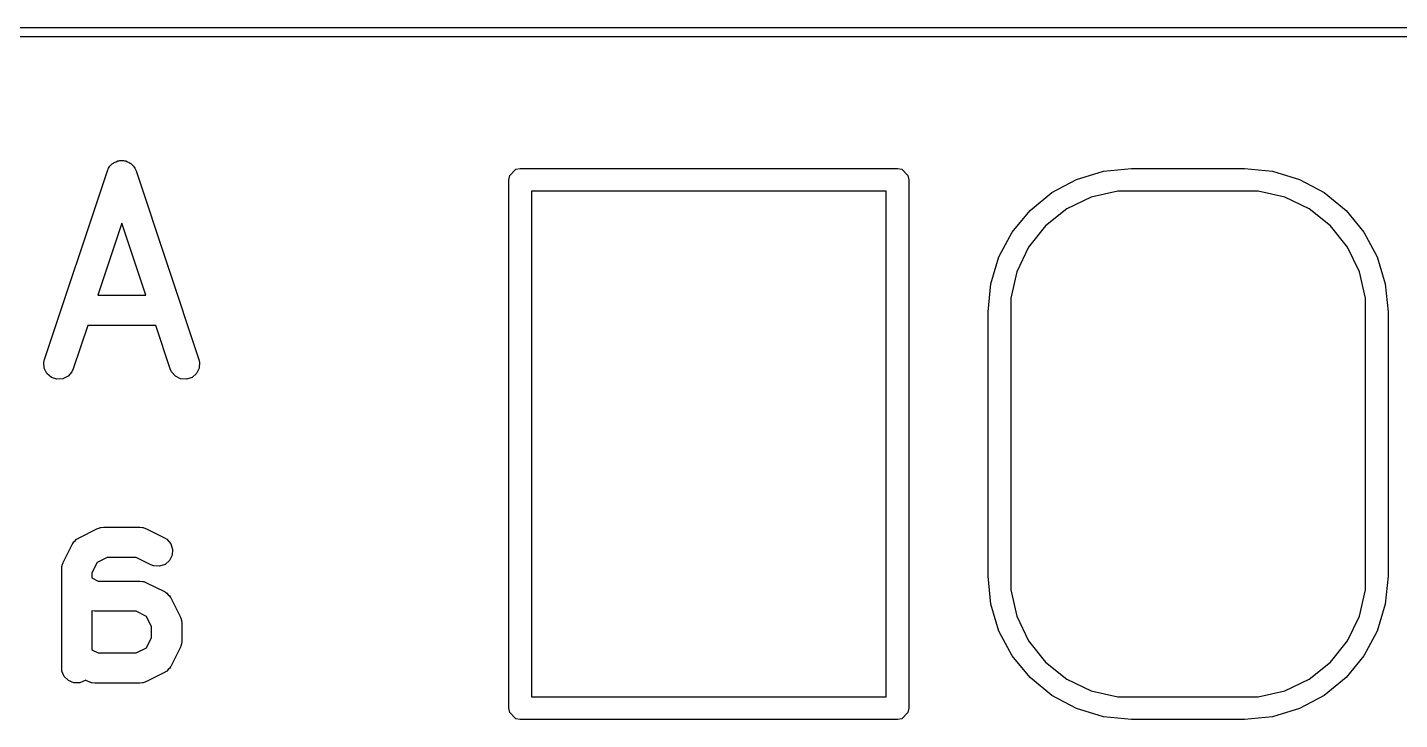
# Model space of a CAD drawing. Extents: x 89 to 178, y -115 to -57.
# Drawn here: x 125.17 to 132.44, y -60.64 to -56.97 of the extents above; entities that cross this region are included whole.
import ezdxf

# ---------------------------------------------------------------- set-up
doc = ezdxf.new("R2010")
doc.units = 0
doc.layers.add('BLACK', color=7, linetype='CONTINUOUS')

msp = doc.modelspace()

# ---------------------------------------------------------------- linework, layer by layer
at = {"layer": 'BLACK', "linetype": 'CONTINUOUS'}
for p, q in [((97.5, -56.975), (169.5, -56.975)), ((169.47582, -57.025), (97.524182, -57.025)), ((125.256937, -58.734057), (125.59027, -57.734057)), ((125.59027, -57.734057), (125.596664, -57.719737)), ((125.596664, -57.719737), (125.600408, -57.715419)), ((125.600408, -57.715419), (125.602965, -57.710306)), ((125.602965, -57.710306), (125.61054, -57.703735)), ((125.61054, -57.703735), (125.617115, -57.696155)), ((125.617115, -57.696155), (125.622231, -57.693597)), ((125.622231, -57.693597), (125.626547, -57.689854)), ((125.626547, -57.689854), (125.636059, -57.686683)), ((125.636059, -57.686683), (125.645034, -57.682196)), ((125.645034, -57.682196), (125.650735, -57.68179)), ((125.650735, -57.68179), (125.656159, -57.679983)), ((125.656159, -57.679983), (125.666171, -57.680694)), ((125.666171, -57.680694), (125.676171, -57.679984)), ((125.676171, -57.679984), (125.681588, -57.681789)), ((125.681588, -57.681789), (125.687295, -57.682195)), ((125.687295, -57.682195), (125.696273, -57.686684)), ((125.696273, -57.686684), (125.705783, -57.689854)), ((125.705783, -57.689854), (125.710099, -57.693597)), ((125.710099, -57.693597), (125.715214, -57.696155)), ((125.715214, -57.696155), (125.721786, -57.703733)), ((125.721786, -57.703733), (125.729365, -57.710306)), ((125.729365, -57.710306), (125.731921, -57.715419)), ((125.731921, -57.715419), (125.735666, -57.719737)), ((125.735666, -57.719737), (125.74206, -57.734057)), ((125.74206, -57.734057), (126.075393, -58.734056)), ((127.722567, -57.759039), (127.755039, -57.726567)), ((127.755039, -57.726567), (127.778, -57.722)), ((127.778, -57.722), (129.778, -57.722)), ((129.778, -57.722), (129.800961, -57.726567)), ((129.800961, -57.726567), (129.833433, -57.759039)), ((130.727161, -57.779852), (130.869731, -57.736603)), ((130.869731, -57.736603), (131.018, -57.722)), ((131.018, -57.722), (131.618, -57.722)), ((131.618, -57.722), (131.766269, -57.736603)), ((131.766269, -57.736603), (131.908839, -57.779852)), ((127.718, -57.782), (127.722567, -57.759039)), ((127.718, -60.582), (127.718, -57.782)), ((129.833433, -57.759039), (129.838, -57.782)), ((129.838, -57.782), (129.838, -60.582)), ((130.595767, -57.850083), (130.727161, -57.779852)), ((131.908839, -57.779852), (132.040233, -57.850083)), ((127.838, -57.842), (127.838, -60.522)), ((129.718, -57.842), (127.838, -57.842)), ((129.718, -60.522), (129.718, -57.842)), ((130.480599, -57.944599), (130.595767, -57.850083)), ((130.805284, -57.874092), (130.675345, -57.936667)), ((130.945889, -57.842), (130.805284, -57.874092)), ((131.018, -57.842), (130.945889, -57.842)), ((131.618, -57.842), (131.018, -57.842)), ((131.690111, -57.842), (131.618, -57.842)), ((131.830716, -57.874092), (131.690111, -57.842)), ((131.960655, -57.936667), (131.830716, -57.874092)), ((132.040233, -57.850083), (132.155401, -57.944599)), ((130.386083, -58.059767), (130.480599, -57.944599)), ((130.675345, -57.936667), (130.562588, -58.026588)), ((132.073412, -58.026588), (131.960655, -57.936667)), ((132.155401, -57.944599), (132.249917, -58.059767)), ((125.666165, -58.012338), (125.539065, -58.39364)), ((125.793265, -58.39364), (125.666165, -58.012338)), ((130.562588, -58.026588), (130.472667, -58.139345)), ((132.163333, -58.139345), (132.073412, -58.026588)), ((130.315852, -58.191161), (130.386083, -58.059767)), ((132.249917, -58.059767), (132.320148, -58.191161)), ((130.472667, -58.139345), (130.410092, -58.269284)), ((132.225908, -58.269284), (132.163333, -58.139345)), ((130.272603, -58.333731), (130.315852, -58.191161)), ((132.320148, -58.191161), (132.363397, -58.333731)), ((130.410092, -58.269284), (130.378, -58.409889)), ((132.258, -58.409889), (132.225908, -58.269284)), ((125.539065, -58.39364), (125.793265, -58.39364)), ((130.258, -58.482), (130.272603, -58.333731)), ((132.363397, -58.333731), (132.378, -58.482)), ((130.378, -58.409889), (130.378, -58.482)), ((132.258, -58.482), (132.258, -58.409889)), ((130.258, -59.882), (130.258, -58.482)), ((130.378, -58.482), (130.378, -59.882)), ((132.258, -59.882), (132.258, -58.482)), ((132.378, -58.482), (132.378, -59.882)), ((125.485731, -58.55364), (125.408727, -58.784653)), ((125.846599, -58.55364), (125.485731, -58.55364)), ((125.923603, -58.784653), (125.846599, -58.55364)), ((125.25346, -58.749349), (125.256937, -58.734057)), ((125.255672, -58.780485), (125.25346, -58.749349)), ((126.075393, -58.734056), (126.07887, -58.749349)), ((126.07887, -58.749349), (126.076657, -58.780485)), ((125.269632, -58.808404), (125.255672, -58.780485)), ((125.293214, -58.828856), (125.269632, -58.808404)), ((125.322826, -58.838727), (125.293214, -58.828856)), ((125.381881, -58.822555), (125.353962, -58.836515)), ((125.402333, -58.798973), (125.381881, -58.822555)), ((125.408727, -58.784653), (125.402333, -58.798973)), ((125.929997, -58.798973), (125.923603, -58.784653)), ((125.950448, -58.822555), (125.929997, -58.798973)), ((125.978367, -58.836514), (125.950448, -58.822555)), ((126.039116, -58.828856), (126.009504, -58.838726)), ((126.062698, -58.808404), (126.039116, -58.828856)), ((126.076657, -58.780485), (126.062698, -58.808404)), ((125.353962, -58.836515), (125.322826, -58.838727)), ((126.009504, -58.838726), (125.978367, -58.836514)), ((125.439912, -59.678697), (125.53515, -59.631078)), ((125.53515, -59.631078), (125.549796, -59.625473)), ((125.549796, -59.625473), (125.552663, -59.625269)), ((125.552663, -59.625269), (125.55532, -59.624169)), ((125.55532, -59.624169), (125.570927, -59.622632)), ((125.570927, -59.622632), (125.761403, -59.622632)), ((125.761403, -59.622632), (125.77701, -59.624169)), ((125.77701, -59.624169), (125.779666, -59.625269)), ((125.779666, -59.625269), (125.782533, -59.625473)), ((125.782533, -59.625473), (125.79718, -59.631078)), ((125.79718, -59.631078), (125.892418, -59.678697)), ((125.40752, -59.709096), (125.412489, -59.701202)), ((125.412489, -59.701202), (125.420067, -59.694629)), ((125.420067, -59.694629), (125.42664, -59.687051)), ((125.42664, -59.687051), (125.434534, -59.682082)), ((125.434534, -59.682082), (125.43607, -59.68075)), ((125.43607, -59.68075), (125.437303, -59.680338)), ((125.437303, -59.680338), (125.439912, -59.678697)), ((125.892418, -59.678697), (125.90569, -59.687051)), ((125.90569, -59.687051), (125.926142, -59.710632)), ((125.356516, -59.809712), (125.404135, -59.714474)), ((125.404135, -59.714474), (125.405776, -59.711865)), ((125.405776, -59.711865), (125.406188, -59.710632)), ((125.406188, -59.710632), (125.40752, -59.709096)), ((125.9338, -59.771381), (125.91984, -59.7993)), ((125.926142, -59.710632), (125.936013, -59.740245)), ((125.936013, -59.740245), (125.9338, -59.771381)), ((125.34807, -59.845489), (125.349607, -59.829882)), ((125.34807, -60.369299), (125.34807, -59.845489)), ((125.349607, -59.829882), (125.350707, -59.827225)), ((125.350707, -59.827225), (125.350911, -59.824359)), ((125.350911, -59.824359), (125.356516, -59.809712)), ((125.535317, -59.809879), (125.50807, -59.864374)), ((125.589812, -59.782632), (125.535317, -59.809879)), ((125.742518, -59.782632), (125.589812, -59.782632)), ((125.820864, -59.821805), (125.742518, -59.782632)), ((125.83551, -59.82741), (125.820864, -59.821805)), ((125.866647, -59.829623), (125.83551, -59.82741)), ((125.896259, -59.819752), (125.866647, -59.829623)), ((125.91984, -59.7993), (125.896259, -59.819752)), ((125.50807, -59.864374), (125.50807, -59.891284)), ((125.50807, -59.891284), (125.542193, -59.908346)), ((125.542193, -59.908346), (125.761403, -59.908346)), ((125.761403, -59.908346), (125.77701, -59.909883)), ((125.77701, -59.909883), (125.779666, -59.910983)), ((125.779666, -59.910983), (125.782533, -59.911187)), ((125.782533, -59.911187), (125.79718, -59.916792)), ((125.79718, -59.916792), (125.892418, -59.964411)), ((130.272603, -60.030269), (130.258, -59.882)), ((130.378, -59.882), (130.378, -59.954111)), ((132.258, -59.954111), (132.258, -59.882)), ((132.378, -59.882), (132.363397, -60.030269)), ((125.892418, -59.964411), (125.895026, -59.966052)), ((125.895026, -59.966052), (125.89626, -59.966464)), ((125.89626, -59.966464), (125.897795, -59.967796)), ((125.897795, -59.967796), (125.90569, -59.972765)), ((125.90569, -59.972765), (125.912262, -59.980343)), ((125.912262, -59.980343), (125.919841, -59.986916)), ((125.919841, -59.986916), (125.924809, -59.99481)), ((125.924809, -59.99481), (125.926142, -59.996346)), ((125.926142, -59.996346), (125.926553, -59.997579)), ((125.926553, -59.997579), (125.928195, -60.000188)), ((130.378, -59.954111), (130.410092, -60.094716)), ((132.225908, -60.094716), (132.258, -59.954111)), ((125.523308, -60.068346), (125.50807, -60.066845)), ((125.50807, -60.066845), (125.50807, -60.272237)), ((125.742518, -60.068346), (125.523308, -60.068346)), ((125.797012, -60.095593), (125.742518, -60.068346)), ((125.928195, -60.000188), (125.975814, -60.095426)), ((130.315852, -60.172839), (130.272603, -60.030269)), ((132.363397, -60.030269), (132.320148, -60.172839)), ((125.82426, -60.150088), (125.797012, -60.095593)), ((125.975814, -60.095426), (125.981419, -60.110072)), ((125.981419, -60.110072), (125.981622, -60.112939)), ((125.981622, -60.112939), (125.982723, -60.115596)), ((125.982723, -60.115596), (125.98426, -60.131203)), ((125.98426, -60.131203), (125.98426, -60.226441)), ((130.410092, -60.094716), (130.472667, -60.224655)), ((132.163333, -60.224655), (132.225908, -60.094716)), ((125.797012, -60.262051), (125.82426, -60.207556)), ((125.82426, -60.207556), (125.82426, -60.150088)), ((130.386083, -60.304233), (130.315852, -60.172839)), ((132.320148, -60.172839), (132.249917, -60.304233)), ((125.50807, -60.272237), (125.542193, -60.289299)), ((125.742518, -60.289299), (125.797012, -60.262051)), ((125.975814, -60.262218), (125.928195, -60.357457)), ((125.981419, -60.247571), (125.975814, -60.262218)), ((125.981622, -60.244704), (125.981419, -60.247571)), ((125.982723, -60.242048), (125.981622, -60.244704)), ((125.98426, -60.226441), (125.982723, -60.242048)), ((130.472667, -60.224655), (130.562588, -60.337412)), ((132.073412, -60.337412), (132.163333, -60.224655)), ((125.542193, -60.289299), (125.742518, -60.289299)), ((125.926142, -60.361299), (125.924809, -60.362834)), ((125.926553, -60.360065), (125.926142, -60.361299)), ((125.928195, -60.357457), (125.926553, -60.360065)), ((130.480599, -60.419401), (130.386083, -60.304233)), ((130.562588, -60.337412), (130.675345, -60.427333)), ((131.960655, -60.427333), (132.073412, -60.337412)), ((132.249917, -60.304233), (132.155401, -60.419401)), ((125.349607, -60.384906), (125.34807, -60.369299)), ((125.361552, -60.413745), (125.349607, -60.384906)), ((125.383624, -60.435817), (125.361552, -60.413745)), ((125.474163, -60.434169), (125.472516, -60.435817)), ((125.487531, -60.440853), (125.474163, -60.434169)), ((125.892418, -60.393234), (125.79718, -60.440853)), ((125.895026, -60.391592), (125.892418, -60.393234)), ((125.89626, -60.391181), (125.895026, -60.391592)), ((125.897795, -60.389848), (125.89626, -60.391181)), ((125.90569, -60.38488), (125.897795, -60.389848)), ((125.912262, -60.377301), (125.90569, -60.38488)), ((125.919841, -60.370729), (125.912262, -60.377301)), ((125.924809, -60.362834), (125.919841, -60.370729)), ((130.595767, -60.513917), (130.480599, -60.419401)), ((130.675345, -60.427333), (130.805284, -60.489908)), ((131.830716, -60.489908), (131.960655, -60.427333)), ((132.155401, -60.419401), (132.040233, -60.513917)), ((125.412463, -60.447762), (125.383624, -60.435817)), ((125.443677, -60.447762), (125.412463, -60.447762)), ((125.472516, -60.435817), (125.443677, -60.447762)), ((125.502177, -60.446458), (125.487531, -60.440853)), ((125.505044, -60.446661), (125.502177, -60.446458)), ((125.507701, -60.447762), (125.505044, -60.446661)), ((125.523308, -60.449299), (125.507701, -60.447762)), ((125.761403, -60.449299), (125.523308, -60.449299)), ((125.77701, -60.447762), (125.761403, -60.449299)), ((125.779666, -60.446661), (125.77701, -60.447762)), ((125.782533, -60.446458), (125.779666, -60.446661)), ((125.79718, -60.440853), (125.782533, -60.446458)), ((130.805284, -60.489908), (130.945889, -60.522)), ((131.690111, -60.522), (131.830716, -60.489908)), ((127.838, -60.522), (129.718, -60.522)), ((130.727161, -60.584148), (130.595767, -60.513917)), ((130.945889, -60.522), (131.018, -60.522)), ((131.018, -60.522), (131.618, -60.522)), ((131.618, -60.522), (131.690111, -60.522)), ((132.040233, -60.513917), (131.908839, -60.584148)), ((127.722567, -60.604961), (127.718, -60.582)), ((127.755039, -60.637433), (127.722567, -60.604961)), ((127.778, -60.642), (127.755039, -60.637433)), ((129.778, -60.642), (127.778, -60.642)), ((129.800961, -60.637433), (129.778, -60.642)), ((129.833433, -60.604961), (129.800961, -60.637433)), ((129.838, -60.582), (129.833433, -60.604961)), ((130.869731, -60.627397), (130.727161, -60.584148)), ((131.018, -60.642), (130.869731, -60.627397)), ((131.618, -60.642), (131.018, -60.642)), ((131.766269, -60.627397), (131.618, -60.642)), ((131.908839, -60.584148), (131.766269, -60.627397))]:
    msp.add_line(p, q, dxfattribs=at)

doc.saveas('drawing.dxf')
